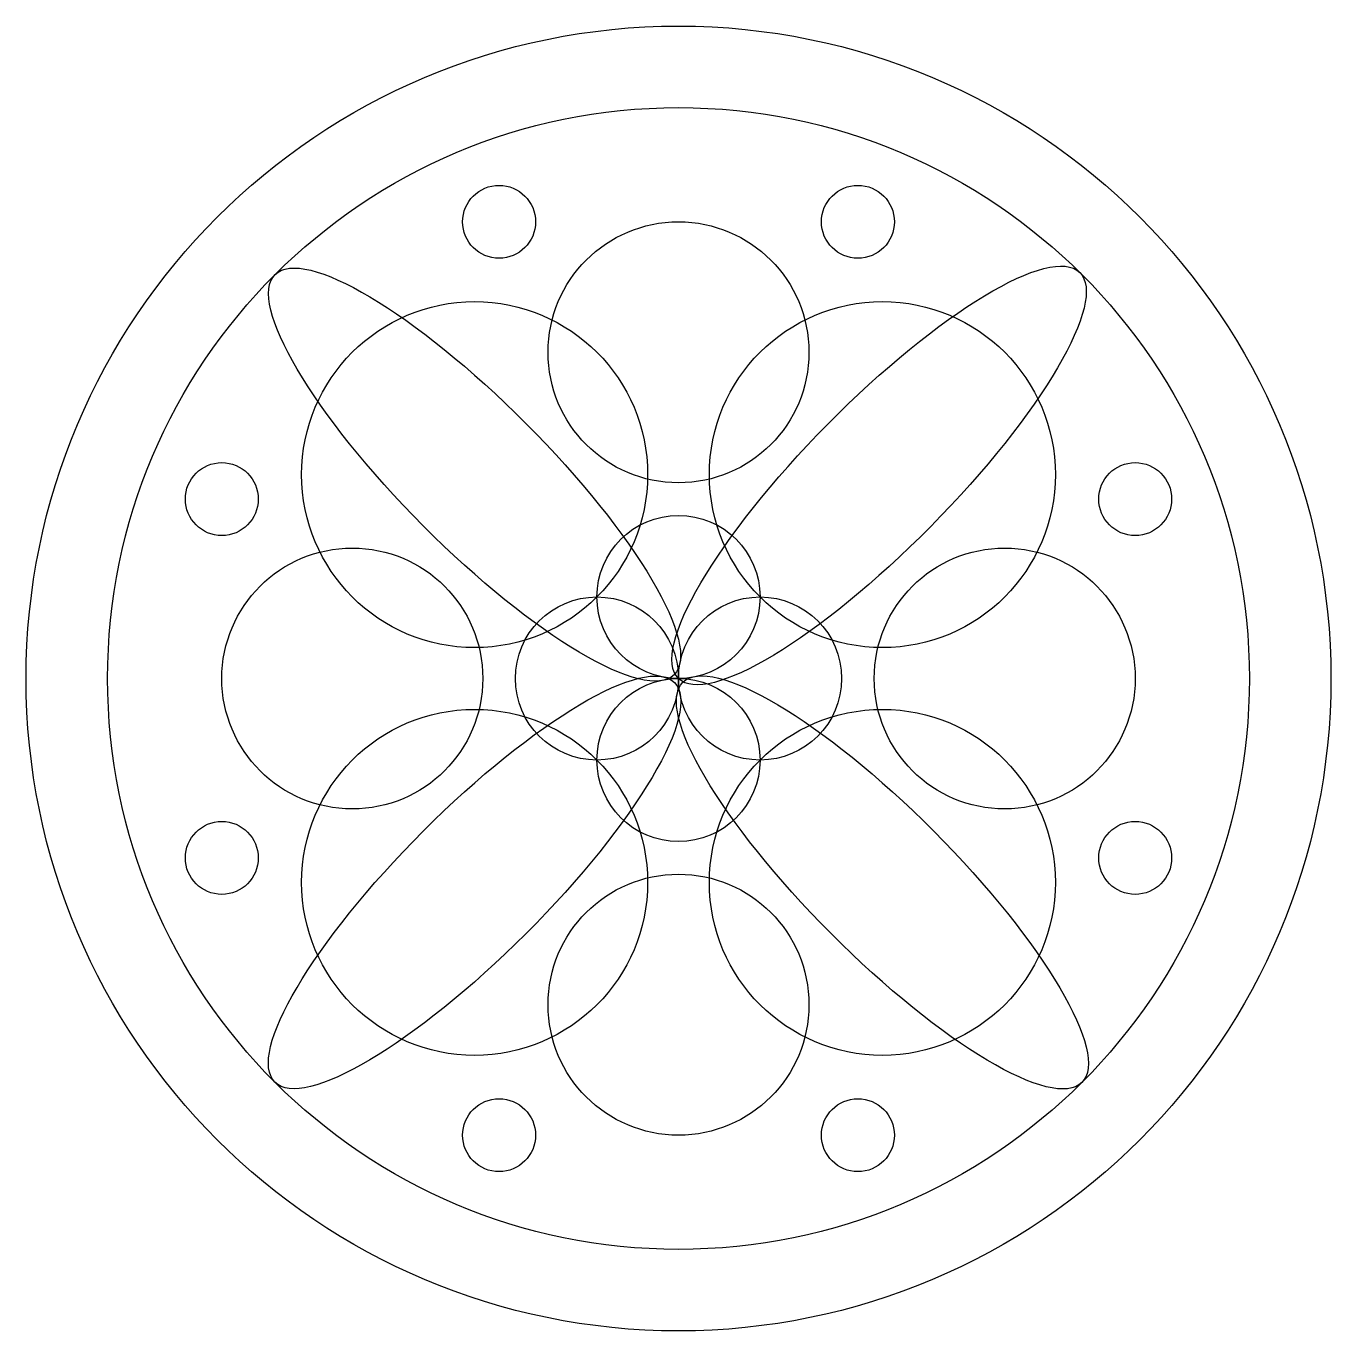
# Model space of a CAD drawing. Header units: inches. Extents: x -2 to 2, y -4 to 0.
import ezdxf

# ---------------------------------------------------------------- set-up
doc = ezdxf.new("R2010")
doc.units = ezdxf.units.IN
doc.layers.get('0').update_dxf_attribs({"linetype": 'CONTINUOUS'})

msp = doc.modelspace()

# ---------------------------------------------------------------- linework, layer by layer
for centre, radius in [((0, -2), 2), ((0, -2), 1.75), ((-0.55, -0.6), 0.1118), ((0.55, -0.6), 0.1118), ((0, -1), 0.4), ((-0.625, -1.375), 0.5303), ((0.625, -1.375), 0.5303), ((-1.4, -1.45), 0.1118), ((1.4, -1.45), 0.1118), ((0, -1.75), 0.25), ((-1, -2), 0.4), ((1, -2), 0.4), ((-0.25, -2), 0.25), ((0.25, -2), 0.25), ((0, -2.25), 0.25), ((-0.625, -2.625), 0.5303), ((0.625, -2.625), 0.5303), ((-1.4, -2.55), 0.1118), ((1.4, -2.55), 0.1118), ((0, -3), 0.4), ((-0.55, -3.4), 0.1118), ((0.55, -3.4), 0.1118)]:
    msp.add_circle(centre, radius)
for centre, major_axis, ratio in [((-0.625, -1.375), (-0.6114, 0.6135), 0.256654), ((0.615, -1.3776), (-0.615, -0.6224), 0.254286), ((-0.625, -2.625), (-0.6123, -0.6126), 0.256894), ((0.625, -2.625), (0.6114, -0.6135), 0.256654)]:
    msp.add_ellipse(centre, major_axis=major_axis, ratio=ratio)

doc.saveas('drawing.dxf')
